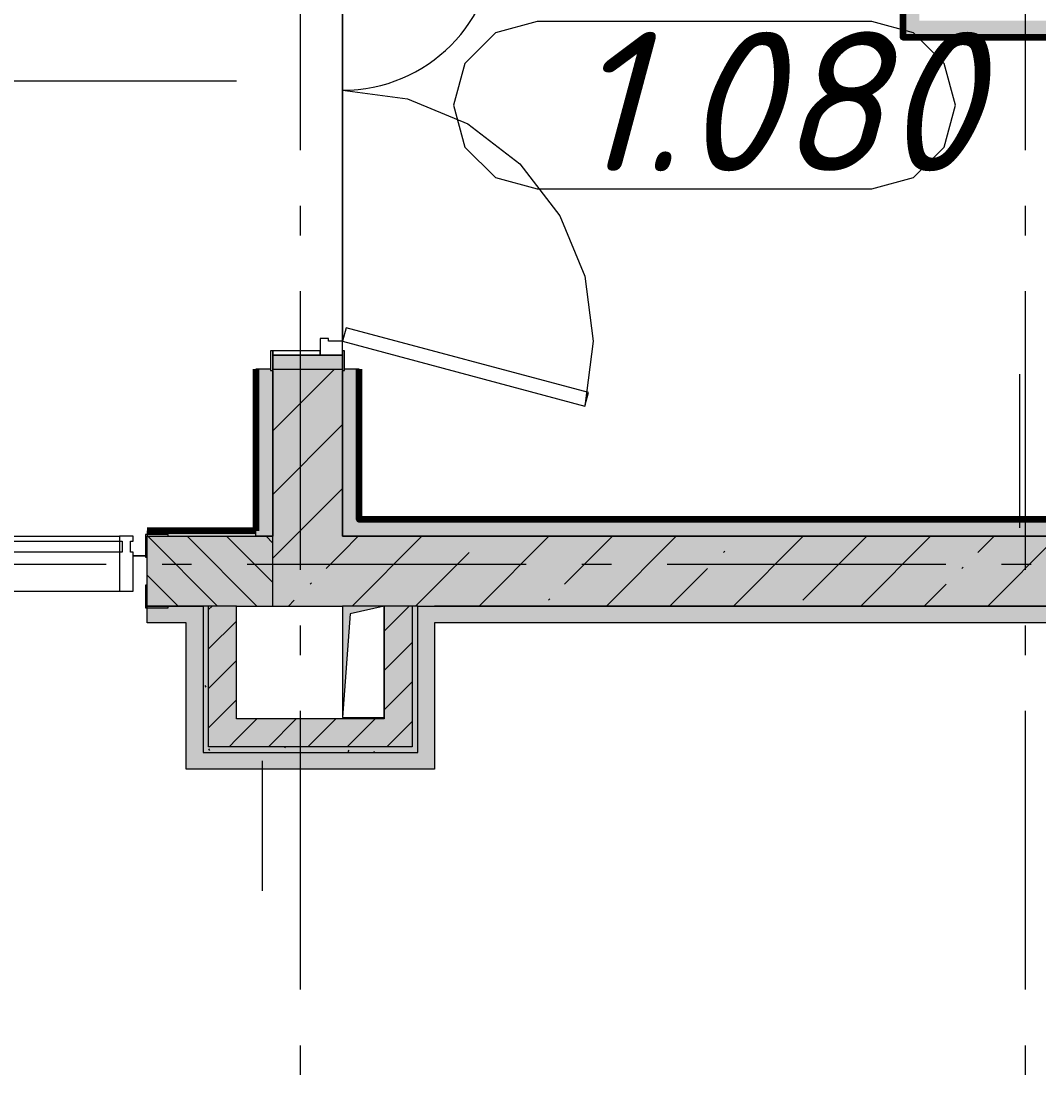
# Model space of a CAD drawing. Header units: millimetres. Extents: x -537608 to 253996, y -217170 to 186033.
# Drawn here: x -352329 to -348678, y -167932 to -164151 of the extents above; entities that cross this region are included whole.
import ezdxf

# ---------------------------------------------------------------- set-up
doc = ezdxf.new("R2010")
doc.units = ezdxf.units.MM
doc.layers.add('16) Лак 1.6м', color=160, linetype='Continuous', lineweight=90)
doc.layers.add('PDF _Геометрия', color=7, linetype='Continuous')
doc.layers.add('PDF _Текст', color=7, linetype='Continuous')
doc.layers.add('PDF _Сплошная заливка', color=7, linetype='Continuous', true_color=0xffffff)
doc.styles.add('PDF ISOCPEUR Italic', font='isocpeui.ttf')

msp = doc.modelspace()

# ---------------------------------------------------------------- hatches: boundary and pattern name
at = {"layer": 'PDF _Сплошная заливка', "true_color": 0x56bc34, "transparency": 33554559}
h = msp.add_hatch(color=85, dxfattribs=at)
h.paths.add_polyline_path([(-351116.1973, -165939.6387), (-351116.1973, -165399.6388), (-351168.1955, -165399.6388), (-351168.1955, -165404.6392), (-351176.1959, -165404.6392), (-351176.1959, -165939.6387)], flags=0)
h.paths.add_polyline_path([(-351116.1973, -163749.6382), (-351116.1973, -162659.6381), (-351176.1959, -162659.6381), (-351176.1959, -163299.6387), (-351126.1957, -163299.6387), (-351126.1957, -163749.6382)], flags=0)
at = {"layer": 'PDF _Сплошная заливка', "transparency": 33554559}
h = msp.add_hatch(color=256, dxfattribs=at)
h.paths.add_polyline_path([(-351426.197, -166249.6394), (-351176.1959, -166249.6394), (-351176.1959, -165399.6388), (-351426.197, -165399.6388), (-351426.197, -166106.1722)], flags=0)
h.paths.add_polyline_path([(-351176.1959, -163749.6382), (-351176.1959, -162849.6375), (-351426.197, -162849.6375), (-351426.197, -163749.6382)], flags=0)
at = {"layer": 'PDF _Сплошная заливка', "true_color": 0x35fffa, "transparency": 33554559}
h = msp.add_hatch(color=4, dxfattribs=at)
h.paths.add_polyline_path([(-351426.197, -165999.6399), (-351426.7137, -165404.6392), (-351434.1973, -165404.6392), (-351434.1973, -165399.6388), (-351486.1955, -165399.6388), (-351486.1955, -165999.6399)], flags=0)
h.paths.add_polyline_path([(-351486.1955, -163749.6382), (-351434.1973, -163749.6382), (-351434.1973, -163744.638), (-351426.197, -163744.638), (-351426.197, -162909.6379), (-351486.1955, -162909.6379)], flags=0)
at = {"layer": 'PDF _Сплошная заливка', "true_color": 0x56bc34, "transparency": 33554559}
for points in [[(-344041.545, -164209.6383), (-343916.1913, -164209.6383), (-343916.1913, -164149.6387), (-349106.1988, -164149.6387), (-349106.1988, -164209.6383), (-344884.8143, -164209.6383)], [(-343198.2756, -165999.6399), (-342536.1904, -165999.6399), (-342536.1904, -165939.6387), (-351176.1959, -165939.6387), (-351176.1959, -165999.6399), (-344884.8143, -165999.6399)], [(-351736.1966, -166309.6391), (-351676.1981, -166309.6391), (-351676.1981, -166249.6394), (-351876.199, -166249.6394), (-351876.199, -166309.6391)], [(-343866.5787, -166309.6391), (-343806.5801, -166309.6391), (-343806.5801, -166249.6394), (-350846.1996, -166249.6394), (-350846.1996, -166309.6391), (-344884.8143, -166309.6391)], [(-350846.1996, -166834.6391), (-350846.1996, -166774.6395), (-351676.1981, -166774.6395), (-351676.1981, -166834.6391), (-351630.9688, -166834.6391)]]:
    msp.add_hatch(color=85, dxfattribs=at).paths.add_polyline_path(points)
at = {"layer": 'PDF _Сплошная заливка', "true_color": 0x505050, "transparency": 33554559}
msp.add_hatch(color=251, dxfattribs=at).paths.add_polyline_path([(-351486.1955, -165999.6399), (-351486.1955, -165979.6395), (-351876.199, -165979.6395), (-351876.199, -165999.6399), (-351630.9688, -165999.6399)])
at = {"layer": 'PDF _Сплошная заливка', "transparency": 33554559}
for points in [[(-351630.9688, -166249.6394), (-351426.197, -166249.6394), (-351426.197, -165999.6399), (-351876.199, -165999.6399), (-351876.199, -166249.6394), (-351656.2014, -166249.6394)], [(-342726.193, -166249.6394), (-342726.193, -165999.6399), (-351176.1959, -165999.6399), (-351176.1959, -166249.6394), (-342776.641, -166249.6394)], [(-351556.201, -166774.6395), (-350926.1948, -166774.6395), (-350926.1948, -166754.6398), (-351656.2014, -166754.6398), (-351656.2014, -166774.6395), (-351630.9688, -166774.6395)]]:
    msp.add_hatch(color=256, dxfattribs=at).paths.add_polyline_path(points)

# ---------------------------------------------------------------- linework, layer by layer
at = {"layer": '16) Лак 1.6м'}
for p, q in [((-351486.1955, -165399.6388), (-351486.1955, -165979.6395)), ((-351486.1955, -165979.6395), (-351876.199, -165979.6395))]:
    msp.add_line(p, q, dxfattribs=at)
for points in [[(-349166.1973, -162659.6381), (-349166.1973, -164209.6383), (-343916.1913, -164209.6383)], [(-342536.1904, -164209.6383), (-342536.1904, -165939.6387), (-351116.1973, -165939.6387), (-351116.1973, -165433.5275), (-351116.1973, -165399.6388)]]:
    msp.add_lwpolyline(points, dxfattribs=at)
at = {"layer": 'PDF _Геометрия', "lineweight": 9}
for p, q in [((-349166.1973, -162659.6381), (-349166.1973, -164209.6383)), ((-349166.1973, -164209.6383), (-349106.1988, -164209.6383)), ((-349106.1988, -164209.6383), (-343916.1913, -164209.6383)), ((-353465.0366, -164365.2487), (-351556.201, -164365.2487)), ((-351176.1959, -164399.639), (-350943.2634, -164430.3054)), ((-350943.2634, -164430.3054), (-350726.1939, -164520.216)), ((-350726.1939, -164520.216), (-350539.7997, -164663.2422)), ((-350539.7997, -164663.2422), (-350396.7746, -164849.6386)), ((-350396.7746, -164849.6386), (-350306.8672, -165066.7023)), ((-350306.8672, -165066.7023), (-350276.2005, -165299.6384)), ((-351163.2609, -165251.3426), (-351176.1959, -165299.6384)), ((-350293.9237, -165484.2802), (-351163.2609, -165251.3426)), ((-351226.1961, -165289.6397), (-351256.1997, -165289.6397)), ((-351256.1997, -165289.6397), (-351256.1997, -165349.6386)), ((-351226.1961, -165299.6384), (-351226.1961, -165289.6397)), ((-351176.1959, -165299.6384), (-351226.1961, -165299.6384)), ((-351176.1959, -165299.6384), (-350306.8672, -165532.5766)), ((-351176.1959, -165349.6386), (-351176.1959, -165299.6384)), ((-350276.2005, -165299.6384), (-350306.8672, -165532.5766)), ((-351434.1973, -165334.6394), (-351434.1973, -165404.6392)), ((-351426.197, -165334.6394), (-351434.1973, -165334.6394)), ((-351426.197, -165334.6394), (-351426.197, -165349.6386)), ((-351256.1997, -165334.6394), (-351426.197, -165334.6394)), ((-351426.197, -165404.6392), (-351426.197, -165334.6394)), ((-351256.1997, -165349.6386), (-351256.1997, -165334.6394)), ((-351177.1948, -165334.6394), (-351177.1948, -165349.6386)), ((-351176.1959, -165334.6394), (-351177.1948, -165334.6394)), ((-351176.1959, -165349.6386), (-351176.1959, -165334.6394)), ((-351176.1959, -165334.6394), (-351176.1959, -165404.6392)), ((-351168.1955, -165334.6394), (-351176.1959, -165334.6394)), ((-351168.1955, -165404.6392), (-351168.1955, -165334.6394)), ((-351426.197, -165349.6386), (-351426.197, -165399.6388)), ((-351176.1959, -165349.6386), (-351426.197, -165349.6386)), ((-351426.197, -165349.6386), (-351256.1997, -165349.6386)), ((-351256.1997, -165349.6386), (-351176.1959, -165349.6386)), ((-351177.1948, -165349.6386), (-351176.1959, -165349.6386)), ((-351176.1959, -165399.6388), (-351176.1959, -165349.6386)), ((-351434.1973, -165399.6388), (-351486.1955, -165399.6388)), ((-351434.1973, -165404.6392), (-351426.197, -165404.6392)), ((-351426.197, -165621.6788), (-351204.1584, -165399.6388)), ((-351426.197, -165399.6388), (-351176.1959, -165399.6388)), ((-351426.197, -165999.6399), (-351426.197, -165404.6392)), ((-351426.197, -165404.6392), (-351426.197, -165999.6399)), ((-351176.1959, -165939.6387), (-351176.1959, -165404.6392)), ((-351176.1959, -165404.6392), (-351176.1959, -165939.6387)), ((-351176.1959, -165404.6392), (-351168.1955, -165404.6392)), ((-351116.1973, -165399.6388), (-351168.1955, -165399.6388)), ((-351116.1973, -165939.6387), (-351116.1973, -165399.6388)), ((-348746.8706, -165969.6393), (-348746.8706, -165418.5464)), ((-350306.8672, -165532.5766), (-350293.9237, -165484.2802)), ((-351426.197, -165849.7767), (-351177.8924, -165601.4724)), ((-351426.197, -166077.8762), (-351176.1959, -165827.8758)), ((-351176.1959, -165939.6387), (-351176.1959, -165999.6399)), ((-351176.1959, -165999.6399), (-351176.1959, -165939.6387)), ((-342536.1904, -165939.6387), (-351116.1973, -165939.6387)), ((-351876.199, -165979.6395), (-351876.199, -165999.6399)), ((-351486.1955, -165999.6399), (-351486.1955, -165979.6395)), ((-353751.1987, -165999.6399), (-351976.1994, -165999.6399)), ((-353751.1987, -166016.6391), (-351976.1994, -166016.6391)), ((-351926.1992, -165999.6399), (-351976.1994, -165999.6399)), ((-351976.1994, -165999.6399), (-351976.1994, -166016.6391)), ((-351976.1994, -166016.6391), (-351976.1994, -166056.6391)), ((-351976.1994, -166016.6391), (-351966.2011, -166016.6391)), ((-351966.2011, -166016.6391), (-351966.2011, -166056.6391)), ((-351936.1975, -166056.6391), (-351936.1975, -166016.6391)), ((-351936.1975, -166016.6391), (-351926.1992, -166016.6391)), ((-351926.1992, -166016.6391), (-351926.1992, -165999.6399)), ((-351876.199, -166249.6394), (-351876.199, -165999.6399)), ((-351876.199, -165999.6399), (-351486.1955, -165999.6399)), ((-351876.199, -165999.6399), (-351486.1955, -165999.6399)), ((-351624.4841, -166249.6394), (-351874.4852, -165999.6399)), ((-351483.0608, -166249.6394), (-351733.062, -165999.6399)), ((-351426.197, -166165.0819), (-351591.6386, -165999.6399)), ((-351426.197, -165999.6399), (-351486.1955, -165999.6399)), ((-351486.1955, -165999.6399), (-351426.197, -165999.6399)), ((-351426.197, -166023.6614), (-351450.2239, -165999.6399)), ((-351426.197, -166249.6394), (-351426.197, -165999.6399)), ((-351176.1959, -166055.9738), (-351119.866, -165999.6399)), ((-351176.1959, -165999.6399), (-342726.193, -165999.6399)), ((-342726.193, -165999.6399), (-351176.1959, -165999.6399)), ((-351141.7658, -166249.6394), (-350891.7647, -165999.6399)), ((-350685.5633, -166249.6394), (-350435.5708, -165999.6399)), ((-350664.6711, -166000.6451), (-350663.6634, -165999.6399)), ((-350379.551, -166171.7192), (-350207.4696, -165999.6399)), ((-350229.3694, -166249.6394), (-349979.3683, -165999.6399)), ((-349773.1756, -166249.6394), (-349523.1745, -165999.6399)), ((-349752.2747, -166000.6451), (-349751.2671, -165999.6399)), ((-349524.182, -166228.7438), (-349295.0732, -165999.6399)), ((-349316.973, -166249.6394), (-349066.9719, -165999.6399)), ((-348896.9057, -166057.6691), (-348838.8793, -165999.6399)), ((-348860.7791, -166249.6394), (-348610.778, -165999.6399)), ((-351976.1994, -166056.6391), (-353751.1987, -166056.6391)), ((-351966.2011, -166056.6391), (-351976.1994, -166056.6391)), ((-351976.1994, -166056.6391), (-351976.1994, -166196.6395)), ((-351926.1992, -166056.6391), (-351936.1975, -166056.6391)), ((-351926.1992, -166196.6395), (-351926.1992, -166056.6391)), ((-351234.9198, -166114.6944), (-351176.1959, -166055.9738)), ((-350913.6646, -166249.6394), (-350721.6985, -166057.6691)), ((-349809.3021, -166057.6691), (-349804.557, -166052.9283)), ((-351765.9074, -166249.6394), (-351876.199, -166139.3467)), ((-350001.2682, -166249.6394), (-349866.3296, -166114.6944)), ((-348953.9332, -166114.6944), (-348949.1881, -166109.9529)), ((-351291.9387, -166171.7192), (-351287.2022, -166166.9769)), ((-349088.8804, -166249.6394), (-349010.9607, -166171.7192)), ((-353751.1987, -166196.6395), (-351976.1994, -166196.6395)), ((-351976.1994, -166196.6395), (-351926.1992, -166196.6395)), ((-351876.199, -166309.6391), (-351876.199, -166249.6394)), ((-351876.199, -166249.6394), (-351676.1981, -166249.6394)), ((-351676.1981, -166249.6394), (-351876.199, -166249.6394)), ((-351676.1981, -166249.6394), (-351676.1981, -166309.6391)), ((-351676.1981, -166249.6394), (-351676.1981, -166774.6395)), ((-351656.2014, -166249.6394), (-351676.1981, -166249.6394)), ((-351656.2014, -166262.197), (-351643.6368, -166249.6394)), ((-351656.2014, -166754.6398), (-351656.2014, -166249.6394)), ((-351556.201, -166249.6394), (-351656.2014, -166249.6394)), ((-351556.201, -166654.6394), (-351556.201, -166249.6394)), ((-351556.201, -166249.6394), (-351426.197, -166249.6394)), ((-351426.197, -166249.6394), (-351176.1959, -166249.6394)), ((-351369.8671, -166249.6394), (-351348.9662, -166228.7438)), ((-351026.1952, -166339.3039), (-350936.5376, -166249.6394)), ((-350926.1948, -166249.6394), (-351026.1952, -166249.6394)), ((-351026.1952, -166249.6394), (-351026.1952, -166654.6394)), ((-350906.1982, -166249.6394), (-350926.1948, -166249.6394)), ((-350926.1948, -166249.6394), (-350926.1948, -166754.6398)), ((-350906.1982, -166774.6395), (-350906.1982, -166249.6394)), ((-350906.1982, -166249.6394), (-350846.1996, -166249.6394)), ((-350906.1982, -166774.6395), (-350906.1982, -166249.6394)), ((-350846.1996, -166249.6394), (-342726.193, -166249.6394)), ((-343806.5801, -166249.6394), (-350846.1996, -166249.6394)), ((-350436.5698, -166228.7438), (-350431.8333, -166224.0023)), ((-351736.1966, -166309.6391), (-351876.199, -166309.6391)), ((-351736.1966, -166834.6391), (-351736.1966, -166309.6391)), ((-351676.1981, -166309.6391), (-351676.1981, -166774.6395)), ((-351656.2014, -166403.6175), (-351556.201, -166303.6171)), ((-343866.5787, -166309.6391), (-350846.1996, -166309.6391)), ((-350846.1996, -166309.6391), (-350846.1996, -166774.6395)), ((-351026.1952, -166480.7251), (-350926.1948, -166380.7247)), ((-351656.2014, -166545.0388), (-351556.201, -166445.0398)), ((-351026.1952, -166622.1457), (-350926.1948, -166522.1467)), ((-351656.2014, -166686.4615), (-351556.201, -166586.4611)), ((-351556.201, -166727.8816), (-351482.9575, -166654.6394)), ((-351026.1952, -166654.6394), (-351556.201, -166654.6394)), ((-351441.5346, -166754.6398), (-351341.5342, -166654.6394)), ((-351300.1114, -166754.6398), (-351200.1109, -166654.6394)), ((-351158.688, -166754.6398), (-351058.6876, -166654.6394)), ((-351017.2733, -166754.6398), (-350926.1948, -166663.568)), ((-351582.9579, -166754.6398), (-351556.201, -166727.8816)), ((-351676.1981, -166774.6395), (-350906.1982, -166774.6395)), ((-351676.1981, -166774.6395), (-351656.2014, -166774.6395)), ((-351556.201, -166754.6398), (-351656.2014, -166754.6398)), ((-351656.2014, -166774.6395), (-351556.201, -166774.6395)), ((-351026.1952, -166754.6398), (-351556.201, -166754.6398)), ((-351556.201, -166774.6395), (-351026.1952, -166774.6395)), ((-350926.1948, -166754.6398), (-351026.1952, -166754.6398)), ((-351026.1952, -166774.6395), (-350926.1948, -166774.6395)), ((-350926.1948, -166774.6395), (-350906.1982, -166774.6395)), ((-350846.1996, -166774.6395), (-350846.1996, -166834.6391)), ((-351464.5282, -166804.64), (-351464.5282, -167270.7896)), ((-351676.1981, -166834.6391), (-351736.1966, -166834.6391)), ((-350846.1996, -166834.6391), (-351676.1981, -166834.6391))]:
    msp.add_line(p, q, dxfattribs=at)
at = {"layer": 'PDF _Геометрия', "color": 253, "lineweight": 9, "true_color": 0xaaaaaa}
for p, q in [((-351326.1966, -164614.179), (-351326.1966, -163614.1783)), ((-348726.1937, -164614.179), (-348726.1937, -163614.1783)), ((-350477.6396, -164153.2591), (-350627.6316, -164193.4518)), ((-349277.6343, -164153.2591), (-350477.6396, -164153.2591)), ((-349127.6336, -164193.4518), (-349277.6343, -164153.2591)), ((-350627.6316, -164193.4518), (-350737.4409, -164303.2598)), ((-349017.8243, -164303.2598), (-349127.6336, -164193.4518)), ((-350737.4409, -164303.2598), (-350777.6323, -164453.2596)), ((-348977.633, -164453.2596), (-349017.8243, -164303.2598)), ((-350777.6323, -164453.2596), (-350737.4409, -164603.259)), ((-349017.8243, -164603.259), (-348977.633, -164453.2596)), ((-350737.4409, -164603.259), (-350627.6316, -164713.0675)), ((-349127.6336, -164713.0675), (-349017.8243, -164603.259)), ((-350627.6316, -164713.0675), (-350477.6396, -164753.2594)), ((-349277.6343, -164753.2594), (-349127.6336, -164713.0675)), ((-350477.6396, -164753.2594), (-349277.6343, -164753.2594)), ((-351326.1966, -164920.0124), (-351326.1966, -164814.1783)), ((-348726.1937, -164920.0124), (-348726.1937, -164814.1783)), ((-351326.1966, -166120.0139), (-351326.1966, -165120.0125)), ((-348726.1937, -166120.0139), (-348726.1937, -165120.0125)), ((-353023.1899, -166099.6388), (-352023.1941, -166099.6388)), ((-351823.1933, -166099.6388), (-351717.3626, -166099.6388)), ((-351517.3617, -166099.6388), (-350517.3573, -166099.6388)), ((-350317.3564, -166099.6388), (-350211.5258, -166099.6388)), ((-350011.5249, -166099.6388), (-349011.5204, -166099.6388)), ((-348811.5281, -166099.6388), (-348705.6889, -166099.6388)), ((-351026.1952, -166249.6394), (-351176.1959, -166249.6394)), ((-351176.1959, -166249.6394), (-351176.1959, -166649.639)), ((-351026.1952, -166249.6394), (-351148.6983, -166277.1391)), ((-351026.1952, -166649.639), (-351026.1952, -166249.6394)), ((-351148.6983, -166277.1391), (-351176.1959, -166649.639)), ((-351326.1966, -166425.8458), (-351326.1966, -166320.0132)), ((-348726.1937, -166425.8458), (-348726.1937, -166320.0132)), ((-351326.1966, -167625.8472), (-351326.1966, -166625.8466)), ((-348726.1937, -167625.8472), (-348726.1937, -166625.8466)), ((-351176.1959, -166649.639), (-351026.1952, -166649.639)), ((-351326.1966, -167931.6806), (-351326.1966, -167825.8466)), ((-348726.1937, -167931.6806), (-348726.1937, -167825.8466))]:
    msp.add_line(p, q, dxfattribs=at)
at = {"layer": 'PDF _Геометрия', "color": 9, "lineweight": 9, "true_color": 0xc0c0c0}
for p, q in [((-351176.1959, -165299.6384), (-351176.1959, -163849.6387)), ((-351176.1959, -163849.6387), (-351176.1959, -165299.6384)), ((-351926.1992, -166069.6397), (-351881.7967, -166069.6397)), ((-351881.7967, -166069.6397), (-351926.1992, -166069.6397))]:
    msp.add_line(p, q, dxfattribs=at)
at = {"layer": 'PDF _Геометрия', "color": 253, "lineweight": 20, "true_color": 0xaaaaaa}
for p, q in [((-351801.1987, -165993.639), (-351882.2014, -165993.639)), ((-351882.2014, -165993.639), (-351882.2014, -166074.6387)), ((-351876.199, -166074.6387), (-351876.199, -165999.6399)), ((-351876.199, -165999.6399), (-351801.1987, -165999.6399)), ((-351801.1987, -165999.6399), (-351801.1987, -165993.639)), ((-351882.2014, -166074.6387), (-351876.199, -166074.6387)), ((-351876.199, -166174.6391), (-351882.2014, -166174.6391)), ((-351882.2014, -166174.6391), (-351882.2014, -166255.6402)), ((-351876.199, -166249.6394), (-351876.199, -166174.6391)), ((-351801.1987, -166249.6394), (-351876.199, -166249.6394)), ((-351801.1987, -166255.6402), (-351801.1987, -166249.6394)), ((-351882.2014, -166255.6402), (-351801.1987, -166255.6402))]:
    msp.add_line(p, q, dxfattribs=at)
at = {"layer": 'PDF _Геометрия', "color": 8, "lineweight": 9, "true_color": 0x787878}
for p, q in [((-351665.33, -166541.0507), (-351668.6886, -166535.2432)), ((-351651.7233, -166767.8266), (-351655.0733, -166762.0205)), ((-351381.2433, -166754.6398), (-351383.6718, -166758.8529)), ((-351153.5468, -166766.6591), (-351156.8968, -166772.4652)), ((-351061.2023, -166774.6395), (-351062.7352, -166771.984))]:
    msp.add_line(p, q, dxfattribs=at)
at = {"layer": 'PDF _Геометрия', "lineweight": 9}
msp.add_arc((-351176.2001, -163849.6389), 550.0001, 270.0004377, 89.9995623, dxfattribs=at)
at = {"layer": 'PDF _Сплошная заливка', "color": 85, "lineweight": 35, "true_color": 0x56bc34, "transparency": 33554559}
for points in [[(-349106.1988, -164209.6383), (-349106.1988, -162659.6381), (-349166.1973, -164209.6383), (-349166.1973, -162659.6381)], [(-350846.1996, -166774.6395), (-350846.1996, -166249.6394), (-350906.1982, -166774.6395), (-350906.1982, -166249.6394)], [(-351676.1981, -166834.6391), (-351676.1981, -166309.6391), (-351736.1966, -166834.6391), (-351736.1966, -166309.6391)]]:
    msp.add_solid(points, dxfattribs=at)
at = {"layer": 'PDF _Сплошная заливка', "color": 7, "lineweight": 35, "true_color": 0xf4f4f4, "transparency": 33554559}
msp.add_solid([(-351176.1959, -165399.6388), (-351176.1959, -165349.6386), (-351426.197, -165399.6388), (-351426.197, -165349.6386)], dxfattribs=at)
at = {"layer": 'PDF _Сплошная заливка', "lineweight": 35, "transparency": 33554559}
for points in [[(-351656.2014, -166774.6395), (-351656.2014, -166249.6394), (-351676.1981, -166774.6395), (-351676.1981, -166249.6394)], [(-351656.2014, -166754.6398), (-351556.201, -166754.6398), (-351656.2014, -166249.6394), (-351556.201, -166249.6394)], [(-350926.1948, -166754.6398), (-350926.1948, -166249.6394), (-351026.1952, -166754.6398), (-351026.1952, -166249.6394)], [(-350906.1982, -166774.6395), (-350906.1982, -166249.6394), (-350926.1948, -166774.6395), (-350926.1948, -166249.6394)], [(-351556.201, -166754.6398), (-351026.1952, -166754.6398), (-351556.201, -166654.6394), (-351026.1952, -166654.6394)]]:
    msp.add_solid(points, dxfattribs=at)
at = {"layer": 'PDF _Сплошная заливка', "color": 254, "lineweight": 35, "true_color": 0xe2e2e2, "transparency": 33554559}
msp.add_solid([(-351176.1959, -166649.639), (-351148.6983, -166277.1391), (-351176.1959, -166249.6394), (-351026.1952, -166249.6394)], dxfattribs=at)

# ---------------------------------------------------------------- texts
at = {"layer": 'PDF _Текст', "insert": (-350358.9687, -164439.9692), "char_height": 500, "attachment_point": 4, "style": 'PDF ISOCPEUR Italic'}
msp.add_mtext('1.080', dxfattribs=at)

doc.saveas('drawing.dxf')
